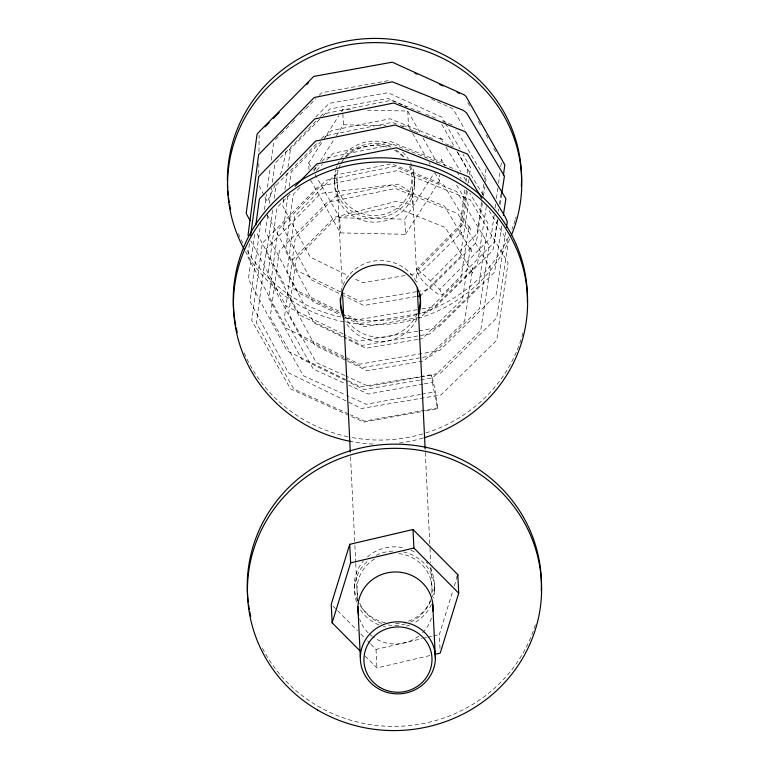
<?xml version="1.0" encoding="UTF-8"?>
<svg xmlns="http://www.w3.org/2000/svg" width="769" height="769" viewBox="0 0 769 769"><rect width="100%" height="100%" fill="white"/><g stroke="black" fill="none" stroke-linecap="round" stroke-linejoin="round"><path stroke-width="0.58" stroke-dasharray="3.85 2.88" d="M258.749 174.082L258.874 162.288M258.98 151.666L259.143 135.152M249.473 243.725L247.695 256.683L286.231 328.325L359.584 364.17L439.685 350.52L496.053 295.142L505.704 232.334M254.549 234.285L248.397 279.109L287 350.866L360.459 386.769L440.55 373.119L496.697 317.953L507.925 244.907L506.858 240.139L488.536 209.572M260.912 221.52L249.954 301.342L288.365 372.763L361.488 408.483L441.07 394.92L496.707 340.254L508.088 262.835L470.224 199.661L397.736 170.507L318.26 186.521L262.373 243.215L251.751 320.519L290.49 388.864L363.785 422.143L421.46 411.675M264.44 209.658L266.535 194.346M267.506 187.28L270.255 167.267M271.226 160.202L273.649 142.534M267.775 215.233L265.516 231.719L298.382 292.826L340.446 313.377M269.39 203.458L271.495 188.155M272.303 182.263L274.889 163.422L317.136 119.983M272.572 210.216L266.593 253.789L299.458 314.886L362.016 345.454L430.361 333.813L478.501 286.51L488.152 223.731L469.734 193M274.197 198.44L275.975 185.492L318.212 142.044M283.655 198.854L282.684 205.881L310.243 257.106L348.78 275.936M284.934 189.482L287.193 173.083M287.991 167.229L290.567 148.494L289.259 150.128L319.846 119.099M287.894 195.941L283.319 229.249L283.021 227.922L310.83 279.608L340.456 294.094M289.202 186.425L291.163 172.15L320.904 141.563M464.899 189.905L460.064 225.115L416.144 269.669C420.085 280.502 429.823 288.288 439.003 294.748L442.242 294.931L494.188 242.235L497.293 219.617M466.033 181.686L466.514 178.168M467.158 173.477L467.639 169.949L457.642 152.31M467.302 191.346L462.736 224.567L418.173 269.794L416.144 269.669M468.446 183.032L468.936 179.475M469.59 174.726L470.57 167.604L462.996 154.242M481.519 201.728L477.126 233.67L429.198 282.3M482.49 194.624L483.951 183.983M484.605 179.244L486.066 168.594M494.15 215.041L491.074 237.438L439.82 289.432L442.242 294.931M495.121 207.966L495.765 203.256M496.418 198.537L497.87 187.934M498.523 183.214L499.975 172.612M500.782 166.719L501.436 161.999M498.437 211.292L498.764 208.908M499.417 204.15L500.734 194.624M466.475 190.087L459.516 235.439L461.919 232.19L420.499 272.889L409.887 274.696M482.355 203.285L476.347 242.379L428.208 289.673L417.596 291.48M483.441 196.182L484.903 186.704M485.624 181.965L485.989 179.6L455.911 129.413M486.344 206.4L477.424 264.44L429.285 311.743L418.682 313.55M497.716 219.79L493.179 249.319L490.766 252.568L435.908 306.466L421.777 308.869M500.081 204.429L501.715 193.798M501.705 225.942L494.611 272.091L438.407 327.315L418.903 330.949M286.106 151.483L281.79 170.92L279.291 176.236M439.993 648.488L439.31 634.588L452.922 590.477M454.325 585.959L457.113 576.913M275.283 184.752L267.266 201.776L264.565 196.441M309.023 169.997L308.677 163.009L322.797 140.862M323.441 139.852L338.841 115.686M341.407 111.659L342.695 109.64L350.972 109.823M313.906 171.103L317.76 165.056M320.327 161.029L333.804 139.881M336.37 135.853L343.435 124.78L342.695 109.64M310.589 180.215L340.456 232.911L405.513 234.305L404.773 219.175L434.302 172.852M405.513 234.305L439.532 180.936L439.253 175.121M320.442 116.571L322.932 114.014L391.171 100.268L421.201 112.341M321.519 138.641L324.009 136.084L392.257 122.329L398.928 125.02M325.037 137.315L331.641 130.519L390.056 118.743L443.79 140.352L440.435 137.882L442.906 141.986M290.298 193.932L277.051 207.553L267.67 275.85L300.535 336.957L343.676 358.037M313.492 170.074L318.462 164.97M321.778 161.557L325.085 158.154L393.334 144.399L455.613 169.449M299.92 187.53L293.249 194.384L285.491 250.896L312.685 301.448L340.725 315.146M316.578 170.391L322.413 164.393M326.575 160.106L333.246 153.252L390.767 141.659L443.578 162.903L441.214 159.481L444.895 165.633M275.494 139.65L280.541 134.537M281.377 133.681L291.47 123.444M292.316 122.588L296.517 118.32M299.881 114.908L304.928 109.794M305.764 108.938L315.857 98.701M319.222 95.289L321.75 92.732L390.2 80.312M315.78 116.955L329.151 103.392L388.009 92.713L442.021 117.244L444.934 122.377M323.153 115.744L329.757 109.035L388.153 98.442L406.743 106.881M292.316 260.047L334.457 217.3L396.218 201.286L412.857 204.842L411.819 192.731L398.438 184.127L320.836 193.394L266.632 248.387L256.375 323.018L293.777 388.999L349.299 414.212M420.162 296.161L460.237 256.788L468.254 204.602L455.959 184.089M370.956 644.287L376.022 649.401L422.056 638.626M423.2 638.357L426.651 637.549M427.804 637.28L432.409 636.203M433.562 635.934L439.31 634.588M365.102 656.005L376.935 667.934L429.861 655.544M419.826 377.127L368.697 386.413L345.79 376.012M420.989 376.916L431.909 375.128L435.456 392.017L437.946 408.685L422.642 411.463M423.065 384.096L368.264 394.036L348.886 385.24M424.228 383.885L432.389 382.404L431.447 375.022M420.528 394.42L366.236 404.273L346.742 395.42M421.71 394.209L434.696 391.854M437.946 408.685L437.321 407.926L364.544 421.133L350.385 414.702M405.167 275.504L362.689 282.732L353.058 278.032M416.423 291.682L359.854 301.323L341.523 292.364M416.289 296.517L363.747 305.466L343.637 295.642M417.067 309.676L357.018 319.904L345.262 314.165M417.5 313.752L360.93 323.384L344.752 315.482M417.74 331.151L358.123 341.311L344.118 334.467M417.615 339.437L365.727 348.27L344.204 337.764M418.797 339.235L422.335 338.629L462.467 299.199L470.541 246.686L471.599 251.453L444.395 206.063L392.315 185.118L335.332 196.595L295.344 237.727L284.367 317.943L313.377 369.12L344.589 383.289M419.557 380.146L364.17 389.585L345.839 380.626M420.739 379.953L432.524 377.944L480.663 330.641L490.305 267.862L457.776 213.58L395.487 188.53L327.248 202.285L279.31 250.915L270.207 317.174L303.409 375.753L345.656 394.93M367.534 110.178L407.753 111.044L420.643 133.768M343.435 124.78L386.019 125.693M402.581 126.049L408.493 126.174L410.252 129.279M315.117 174.38L339.715 217.781L404.773 219.175M425.651 114.129L435.667 118.157M442.338 120.839L453.46 125.318M400.043 125.462L405.599 127.702M410.05 129.49L413.386 130.836M414.501 131.278L420.057 133.518M424.507 135.306L427.843 136.642M428.958 137.093L434.523 139.333M445.645 143.803L448.981 145.149M450.086 145.591L453.431 146.937M431.361 98.999L453.028 108.833L464.678 129.394M344.695 375.512L316.338 362.641L288.673 313.819L296.257 258.605L336.236 218.05L393.247 206.553L445.328 227.499L472.531 272.889L472.8 267.747L464.62 321.029L423.969 360.959L366.861 370.687L314.867 345.281L287.548 294.498M340.446 291.836L297.305 270.755L267.266 214.926M338.85 311.032L284.357 284.405L255.731 231.171M345.031 317.261L364.448 326.738L421.037 317.097L460.958 277.878L468.955 225.788L470.916 230.267L443.665 184.781L391.469 163.797L334.496 175.274L294.69 216.214L286.952 272.601L314.079 323.038L343.128 337.235M343.041 333.938L285.933 306.033L250.838 240.784M344.762 358.565L363.093 367.524L431.447 355.874L479.587 308.571L489.228 245.792L456.699 191.51L394.41 166.469L326.162 180.215L278.128 229.623L268.756 297.92L301.621 359.017L344.762 380.097M418.173 269.794L439.82 289.432M332.929 605.972L357.431 630.667M360.815 634.069L364.198 637.472M367.572 640.885L370.11 643.442M456.997 151.474L483.999 196.537M445.982 147.129L460.775 171.804M463.851 176.947L467.552 183.118M456.844 171.497L461.14 178.668M467.773 102.604L470.128 106.776M478.405 121.367L480.76 125.53M486.075 134.911L488.44 139.083M493.756 148.455L496.12 152.627M445.52 123.405L460.083 149.109M441.762 124.299L454.7 147.129M422.979 137.901L437.042 162.701M412.597 133.412L426.064 157.174M428.996 162.346L430.169 164.403M434.85 172.669L439.532 180.936M308.677 163.009L311.022 167.142M259.182 185.771L264.027 195.374M432.389 382.404L437.321 407.926M414.481 181.301L414.683 185.483M434.322 587.035L434.523 591.217M412.011 180.35L416.99 282.242M425.315 452.46L429.948 547.163M430.006 548.355L430.717 562.745M430.948 567.541L432.236 593.908M407.753 111.044L408.493 126.174M376.022 649.401L376.935 667.934M339.715 217.781L340.456 232.911M336.937 178.735L342.215 286.626M350.539 456.844L354.826 544.346M354.884 545.548L355.701 562.331M355.759 563.533L357.575 600.695M334.477 177.783L334.678 181.965M354.317 583.517L354.519 587.699M398.775 553.642A37.546 36.028 -2.8 0 1 431.784 593.783M430.525 599.56A37.546 36.028 -2.8 0 1 410.492 621.996M405.378 623.899A37.546 36.028 -2.8 0 1 387.018 624.784M381.789 623.399A37.546 36.028 -2.8 0 1 359.469 602.492M357.748 596.859A37.546 36.028 -2.8 0 1 375.676 558.371M431.428 618.084A37.546 36.028 -2.8 0 1 422.143 633.204M418.807 636.088A37.546 36.028 -2.8 0 1 373.1 637.03M372.225 636.396A37.546 36.028 -2.8 0 1 368.947 633.627M368.188 632.887A37.546 36.028 -2.8 0 1 359.565 618.795M403.446 551.959A40.055 38.421 -2.8 0 1 433.572 597.859M431.438 604.232A40.055 38.421 -2.8 0 1 413.818 623.053M409.627 624.986A40.055 38.421 -2.8 0 1 406.32 626.129M385.605 626.956A40.055 38.421 -2.8 0 1 383.347 626.399M378.973 624.928A40.055 38.421 -2.8 0 1 359.431 608.106M356.614 601.992A40.055 38.421 -2.8 0 1 367.649 561.072M376.252 555.333A40.055 38.421 -2.8 0 1 395.362 551.037M535.339 624.841A147.1 141.112 -2.8 0 1 406.59 725.869A147.1 141.112 -2.8 0 1 262.21 647.844M429.958 567.609A40.055 38.421 -2.8 0 1 432.438 596.907M430.755 601.079A40.055 38.421 -2.8 0 1 408.339 621.217M399.313 623.39A40.055 38.421 -2.8 0 1 394.641 623.707M385.404 622.775A40.055 38.421 -2.8 0 1 359.796 604.895M357.681 600.945A40.055 38.421 -2.8 0 1 363.42 560.947M367.447 556.891A40.055 38.421 -2.8 0 1 404.369 548.037M410.934 550.248A40.055 38.421 -2.8 0 1 415.068 552.325M426.237 561.937A40.055 38.421 -2.8 0 1 427.602 563.764M409.531 166.508A37.546 36.028 -2.8 0 1 376.55 215.503A37.546 36.028 -2.8 0 1 338.149 170.574M338.841 168.324A37.546 36.028 -2.8 0 1 340.177 165.018M340.696 163.941A37.546 36.028 -2.8 0 1 342.465 160.836M345.3 156.982A37.546 36.028 -2.8 0 1 391.248 147.244M395.92 149.888A37.546 36.028 -2.8 0 1 404.119 157.309M509.789 238.986A147.1 141.112 -2.8 0 1 418.221 318.356M417.077 318.693A147.1 141.112 -2.8 0 1 245.407 251.54M410.319 166.046A40.055 38.421 -2.8 0 1 376.772 222.087A40.055 38.421 -2.8 0 1 337.331 169.987M342.349 161.173A40.055 38.421 -2.8 0 1 345.329 157.693M346.137 156.886A40.055 38.421 -2.8 0 1 389.143 147.831M394.42 150.215A40.055 38.421 -2.8 0 1 404.379 157.818M516.172 216.839A147.1 141.112 -2.8 0 1 515.49 219.107M515.143 220.242A147.1 141.112 -2.8 0 1 511.923 229.249M508.578 237.006A147.1 141.112 -2.8 0 1 421.46 313.089M416.865 314.521A147.1 141.112 -2.8 0 1 345.483 318.01M340.763 317.049A147.1 141.112 -2.8 0 1 246.945 250.348M242.917 243.167A147.1 141.112 -2.8 0 1 238.294 233.401M410.627 162.865A40.055 38.421 -2.8 0 1 378.3 217.781A40.055 38.421 -2.8 0 1 335.707 170.045M336.351 167.911A40.055 38.421 -2.8 0 1 337.13 165.806M337.562 164.768A40.055 38.421 -2.8 0 1 339.629 160.731M340.83 158.827A40.055 38.421 -2.8 0 1 394.218 146.033M402.562 152.041A40.055 38.421 -2.8 0 1 408.387 158.972M422.912 438.09A147.1 141.112 -2.8 0 1 398.265 443.146M373.061 444.088A147.1 141.112 -2.8 0 1 350.337 441.358M416.961 318.924A40.055 38.421 -2.8 0 1 381.443 341.532A40.055 38.421 -2.8 0 1 344.877 320.788M522.958 332.785A147.1 141.112 -2.8 0 1 521.334 338.504M520.978 339.638A147.1 141.112 -2.8 0 1 423.863 433.572M422.71 433.908A147.1 141.112 -2.8 0 1 348.953 436.946M347.78 436.696A147.1 141.112 -2.8 0 1 244.138 352.798M417.221 313.714A40.055 38.421 -2.8 0 1 382.395 337.303A40.055 38.421 -2.8 0 1 345.223 317.587M341.023 291.634A40.055 38.421 -2.8 0 1 376.493 260.701A40.055 38.421 -2.8 0 1 417.404 284.299"/><path stroke-width="1.15" d="M250.607 235.487L258.692 176.601L314.771 118.916L393.747 103.008L465.495 131.864L505.887 198.719L503.339 215.291M255.846 224.856L259.413 198.902L315.674 141.025L395.199 125.011L467.571 154.117L505.377 217.194L507.338 221.674L506.435 227.595M503.349 175.592L504.82 164.874L466.052 96.49L464.313 94.895L392.248 62.174L313.733 76.419L258.365 132.595L257.057 134.229L246.186 213.436L250.117 220.741M501.715 193.798L504.435 176.082L466.485 112.755L463.13 110.275L392.286 81.793L314.213 97.519L258.624 154.704L248.003 235.525M434.466 654.467L440.214 653.121L458.718 593.178L457.815 574.645L413.02 529.514L349.732 544.327L331.237 604.261L332.141 622.794L360.027 650.901M332.141 622.794L350.645 562.86L349.732 544.327M457.113 576.913L457.815 574.645M295.238 186.223L317.001 163.835L396.516 147.811L468.994 176.966L481.817 198.364M265.007 126.866L269.169 122.636M273.341 118.416L279.176 112.495M306.677 84.59L308.34 82.898M350.645 562.86L413.933 548.047L458.718 593.178M417.461 296.315L419.797 295.921M414.866 73.17L417.038 74.151M439.791 84.484L443.04 85.965M457.132 92.357L459.295 93.347M417.288 288.231L425.142 448.865M432.764 604.703L435.398 658.639A37.546 36.028 -2.8 0 1 378.242 688.63A37.546 36.028 -2.8 0 1 379.963 626.245A37.546 36.028 -2.8 0 1 435.398 658.639M413.02 529.514L413.933 548.047M342.455 291.422L350.308 452.047M357.873 606.683L360.334 657.034M358.652 615.392A37.546 36.028 -2.8 0 1 393.344 572.021A37.546 36.028 -2.8 0 1 432.822 611.134M248.243 602.348A147.1 141.112 -2.8 0 1 388.874 444.271A147.1 141.112 -2.8 0 1 541.27 590.794M250.732 616.45A147.1 141.112 -2.8 0 1 249.742 611.797M249.31 609.452A147.1 141.112 -2.8 0 1 248.56 604.722M244.244 249.454A147.1 141.112 -2.8 0 1 367.361 42.795A147.1 141.112 -2.8 0 1 511.222 235.66M227.393 181.119A147.1 141.112 -2.8 0 1 377.742 38.44A147.1 141.112 -2.8 0 1 521.363 186.242M230.633 209.562A147.1 141.112 -2.8 0 1 229.681 204.89M229.258 202.545A147.1 141.112 -2.8 0 1 228.547 197.806M228.258 195.422A147.1 141.112 -2.8 0 1 227.797 190.654M227.634 188.27A147.1 141.112 -2.8 0 1 227.432 183.493M350.337 441.358A147.1 141.112 -2.8 0 1 255.99 228.499A147.1 141.112 -2.8 0 1 497.159 216.685A147.1 141.112 -2.8 0 1 424.065 437.744M343.887 318.789A40.055 38.421 -2.8 0 1 378.435 264.747A40.055 38.421 -2.8 0 1 418.644 314.752M237.285 332.41A147.1 141.112 -2.8 0 1 236.218 327.786M235.737 325.46A147.1 141.112 -2.8 0 1 368.668 158.299A147.1 141.112 -2.8 0 1 527.351 302.092M420.316 300.698A40.055 38.421 -2.8 0 1 418.442 310.57M344.166 315.617A40.055 38.421 -2.8 0 1 340.273 298.285M420.057 293.989A40.055 38.421 -2.8 0 1 420.355 299.583M317.645 710.066A147.1 141.112 -2.8 0 0 541.559 592.611A147.1 141.112 -2.8 0 0 324.374 465.687A147.1 141.112 -2.8 0 0 317.645 710.066M380.165 687.515A34.047 32.663 -2.8 0 0 431.986 660.331A34.047 32.663 -2.8 0 0 381.722 630.955A34.047 32.663 -2.8 0 0 380.165 687.515"/></g></svg>
